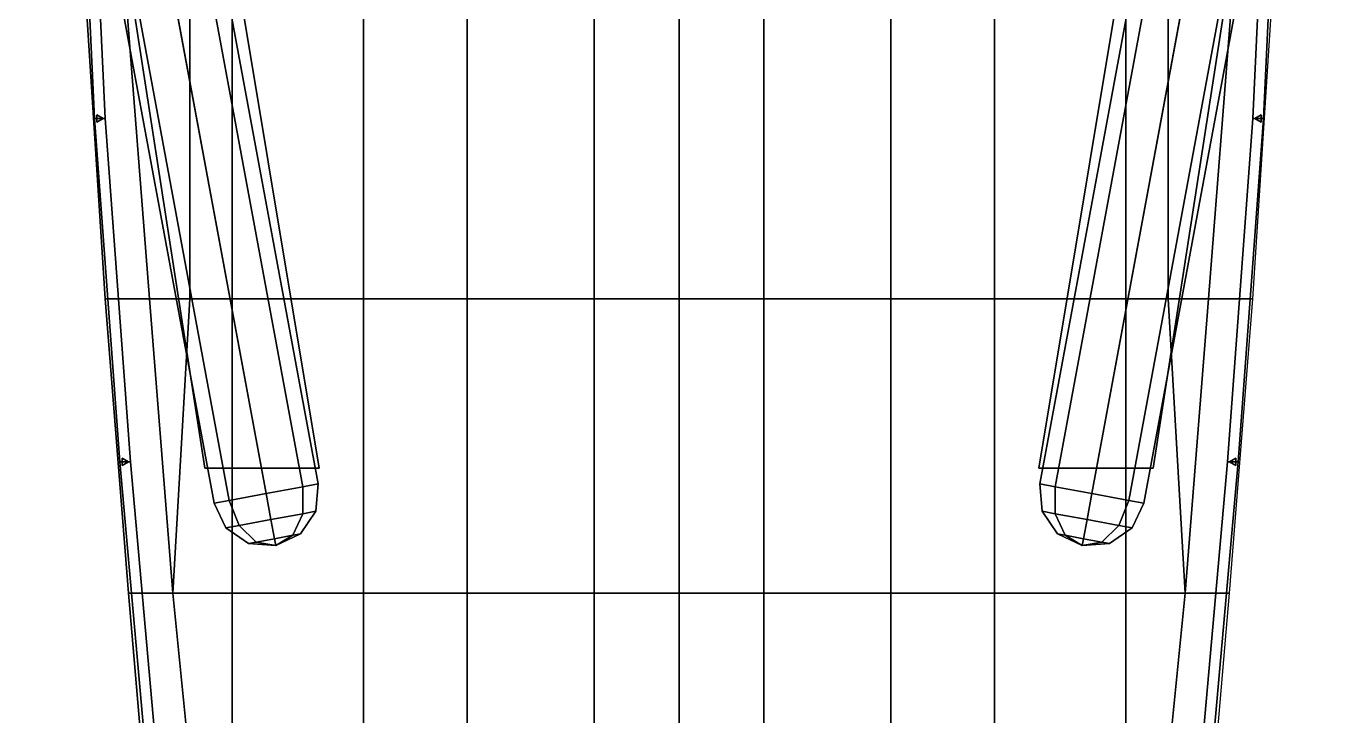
# Model space of a CAD drawing. Header units: millimetres. Extents: x -3.2 to 17.4, y -17.6 to 52.8.
# Drawn here: x -3.08 to 3.08, y -10.27 to -7.01 of the extents above; entities that cross this region are included whole.
import ezdxf

# ---------------------------------------------------------------- set-up
doc = ezdxf.new("R2010")
doc.units = ezdxf.units.MM
doc.layers.add('hull2', color=7, linetype='Continuous')

msp = doc.modelspace()

# ---------------------------------------------------------------- linework, layer by layer
for points in [[(0, -10.87, -0.6973), (0, 8.53, -1.19), (0, 8.53, -1.24), (0, -10.87, -1.47)], [(0, -10.87, -1.47), (0, 8.53, -1.24), (0, 8.53, -1.19), (0, -10.87, -0.6973)], [(-2.1238, -9.2522, 3.4968), (-1.95, -9.22, 3.57), (-2.8794, -4.2054, 3.57), (-3.0405, -4.3064, 3.4968)], [(-1.95, -9.22, 3.57), (-1.7762, -9.1878, 3.4968), (-2.6928, -4.242, 3.4968), (-2.8794, -4.2054, 3.57)], [(-1.7762, -9.1878, 3.4968), (-1.7042, -9.1744, 3.32), (-2.5917, -4.386, 3.32), (-2.6928, -4.242, 3.4968)], [(1.7042, -9.1744, 3.32), (1.7762, -9.1878, 3.4968), (2.6928, -4.242, 3.4968), (2.5917, -4.386, 3.32)], [(1.7762, -9.1878, 3.4968), (1.95, -9.22, 3.57), (2.8794, -4.2054, 3.57), (2.6928, -4.242, 3.4968)], [(1.95, -9.22, 3.57), (2.1238, -9.2522, 3.4968), (3.0405, -4.3064, 3.4968), (2.8794, -4.2054, 3.57)], [(-2.1958, -9.2656, 3.32), (-2.1238, -9.2522, 3.4968), (-3.0405, -4.3064, 3.4968), (-3.0833, -4.4771, 3.32)], [(2.1238, -9.2522, 3.4968), (2.1958, -9.2656, 3.32), (3.0833, -4.4771, 3.32), (3.0405, -4.3064, 3.4968)], [(-1.7042, -9.1744, 3.32), (-1.7762, -9.1878, 3.1432), (-2.6345, -4.5567, 3.1432), (-2.5917, -4.386, 3.32)], [(1.7762, -9.1878, 3.1432), (1.7042, -9.1744, 3.32), (2.5917, -4.386, 3.32), (2.6345, -4.5567, 3.1432)], [(-2.1238, -9.2522, 3.1432), (-2.1958, -9.2656, 3.32), (-3.0833, -4.4771, 3.32), (-2.9821, -4.6211, 3.1432)], [(2.1958, -9.2656, 3.32), (2.1238, -9.2522, 3.1432), (2.9821, -4.6211, 3.1432), (3.0833, -4.4771, 3.32)], [(-1.7762, -9.1878, 3.1432), (-1.95, -9.22, 3.07), (-2.7956, -4.6577, 3.07), (-2.6345, -4.5567, 3.1432)], [(1.95, -9.22, 3.07), (1.7762, -9.1878, 3.1432), (2.6345, -4.5567, 3.1432), (2.7956, -4.6577, 3.07)], [(-1.95, -9.22, 3.07), (-2.1238, -9.2522, 3.1432), (-2.9821, -4.6211, 3.1432), (-2.7956, -4.6577, 3.07)], [(2.1238, -9.2522, 3.1432), (1.95, -9.22, 3.07), (2.7956, -4.6577, 3.07), (2.9821, -4.6211, 3.1432)], [(-2.91, -4.77, 3.07), (-2.91, -4.77, 2.14), (-2.24, -9.1, 2.09), (-2.24, -9.1, 3.07)], [(-1.7, -9.1, 3.07), (-2.42, -4.77, 3.07), (-2.91, -4.77, 3.07), (-2.24, -9.1, 3.07)], [(-1.7, -9.1, 2.09), (-2.42, -4.77, 2.14), (-2.42, -4.77, 3.07), (-1.7, -9.1, 3.07)], [(2.24, -9.1, 3.07), (2.91, -4.77, 3.07), (2.42, -4.77, 3.07), (1.7, -9.1, 3.07)], [(2.42, -4.77, 3.07), (2.42, -4.77, 2.14), (1.7, -9.1, 2.09), (1.7, -9.1, 3.07)], [(2.24, -9.1, 2.09), (2.91, -4.77, 2.14), (2.91, -4.77, 3.07), (2.24, -9.1, 3.07)], [(2.76, -7.45, 2.94), (2.81, -6.37, 2.95), (2.76, -6.37, 2.95), (2.71, -7.45, 2.94)], [(2.71, -7.45, 2.94), (2.76, -6.37, 2.95), (2.81, -6.37, 2.95), (2.76, -7.45, 2.94)], [(-2.8, -6.91, 2.12), (-2.61, -6.91, 0.11), (-2.5, -8.3, 0.07), (-2.71, -8.3, 2.11)], [(-2.71, -8.3, 2.11), (2.71, -8.3, 2.11), (2.8, -6.91, 2.12), (-2.8, -6.91, 2.12)], [(-2.61, -6.91, 0.11), (-2.31, -6.91, -0.03), (-2.31, -8.3, -0.03), (-2.5, -8.3, 0.07)], [(-2.31, -6.91, -0.03), (-2.11, -6.91, -0.16), (-2.11, -8.3, -0.16), (-2.31, -8.3, -0.03)], [(-2.11, -6.91, -0.16), (-1.49, -6.91, -0.55), (-1.49, -8.3, -0.49), (-2.11, -8.3, -0.16)], [(-1.49, -6.91, -0.55), (-1, -6.91, -0.73), (-1, -8.3, -0.67), (-1.49, -8.3, -0.49)], [(-1, -6.91, -0.73), (-0.4, -6.91, -0.88), (-0.4, -8.3, -0.83), (-1, -8.3, -0.67)], [(0, -8.3, -0.88), (-0.4, -8.3, -0.83), (-0.4, -6.91, -0.88), (0, -6.91, -0.96)], [(2.59, -9.07, 2.92), (2.71, -7.45, 2.94), (2.76, -7.45, 2.94), (2.64, -9.07, 2.92)], [(2.64, -9.07, 2.92), (2.76, -7.45, 2.94), (2.71, -7.45, 2.94), (2.59, -9.07, 2.92)], [(2.75, -7.4327, 2.11), (2.72, -7.45, 2.11), (2.72, -7.45, 2.94), (2.75, -7.4327, 2.94)], [(2.72, -7.45, 2.11), (2.75, -7.4673, 2.11), (2.75, -7.4673, 2.94), (2.72, -7.45, 2.94)], [(2.75, -7.4673, 2.11), (2.75, -7.4327, 2.11), (2.75, -7.4327, 2.94), (2.75, -7.4673, 2.94)], [(-2.71, -8.3, 2.11), (-2.5, -8.3, 0.07), (-2.39, -9.69, 0.02), (-2.6, -9.69, 2.08)], [(-2.6, -9.69, 2.08), (2.6, -9.69, 2.08), (2.71, -8.3, 2.11), (-2.71, -8.3, 2.11)], [(-2.5, -8.3, 0.07), (-2.31, -8.3, -0.03), (-2.39, -9.69, 0.02)], [(-2.31, -8.3, -0.03), (-2.11, -8.3, -0.16), (-2.11, -9.69, -0.16), (-2.39, -9.69, 0.02)], [(-2.11, -8.3, -0.16), (-1.49, -8.3, -0.49), (-1.49, -9.69, -0.43), (-2.11, -9.69, -0.16)], [(-1.49, -8.3, -0.49), (-1, -8.3, -0.67), (-1, -9.69, -0.61), (-1.49, -9.69, -0.43)], [(-1, -8.3, -0.67), (-0.4, -8.3, -0.83), (-0.4, -9.69, -0.74), (-1, -9.69, -0.61)], [(0, -9.69, -0.79), (-0.4, -9.69, -0.74), (-0.4, -8.3, -0.83), (0, -8.3, -0.88)], [(2.63, -9.0527, 2.09), (2.6, -9.07, 2.09), (2.6, -9.07, 2.92), (2.63, -9.0527, 2.92)], [(2.63, -9.0873, 2.09), (2.63, -9.0527, 2.09), (2.63, -9.0527, 2.92), (2.63, -9.0873, 2.92)], [(-2.24, -9.1, 3.07), (-2.24, -9.1, 2.09), (-1.7, -9.1, 2.09), (-1.7, -9.1, 3.07)], [(1.7, -9.1, 3.07), (1.7, -9.1, 2.09), (2.24, -9.1, 2.09), (2.24, -9.1, 3.07)], [(2.49, -10.77, 2.91), (2.64, -9.07, 2.92), (2.59, -9.07, 2.92), (2.44, -10.77, 2.91)], [(2.44, -10.77, 2.91), (2.59, -9.07, 2.92), (2.64, -9.07, 2.92), (2.49, -10.77, 2.91)], [(2.6, -9.07, 2.09), (2.63, -9.0873, 2.09), (2.63, -9.0873, 2.92), (2.6, -9.07, 2.92)], [(-1.7767, -9.315, 3.4731), (-1.7762, -9.1878, 3.4968), (-1.95, -9.22, 3.57), (-1.9272, -9.3429, 3.5365)], [(-1.9272, -9.3429, 3.1035), (-1.95, -9.22, 3.07), (-1.7762, -9.1878, 3.1432), (-1.7767, -9.315, 3.1669)], [(-1.7143, -9.3035, 3.32), (-1.7042, -9.1744, 3.32), (-1.7762, -9.1878, 3.4968), (-1.7767, -9.315, 3.4731)], [(-1.7767, -9.315, 3.1669), (-1.7762, -9.1878, 3.1432), (-1.7042, -9.1744, 3.32), (-1.7143, -9.3035, 3.32)], [(1.7143, -9.3035, 3.32), (1.7042, -9.1744, 3.32), (1.7762, -9.1878, 3.1432), (1.7767, -9.315, 3.1669)], [(1.7767, -9.315, 3.4731), (1.7762, -9.1878, 3.4968), (1.7042, -9.1744, 3.32), (1.7143, -9.3035, 3.32)], [(1.7767, -9.315, 3.1669), (1.7762, -9.1878, 3.1432), (1.95, -9.22, 3.07), (1.9272, -9.3429, 3.1035)], [(1.9272, -9.3429, 3.5365), (1.95, -9.22, 3.57), (1.7762, -9.1878, 3.4968), (1.7767, -9.315, 3.4731)], [(-1.9272, -9.3429, 3.5365), (-1.95, -9.22, 3.57), (-2.1238, -9.2522, 3.4968), (-2.0778, -9.3708, 3.4731)], [(-2.0778, -9.3708, 3.1669), (-2.1238, -9.2522, 3.1432), (-1.95, -9.22, 3.07), (-1.9272, -9.3429, 3.1035)], [(1.9272, -9.3429, 3.1035), (1.95, -9.22, 3.07), (2.1238, -9.2522, 3.1432), (2.0778, -9.3708, 3.1669)], [(2.0778, -9.3708, 3.4731), (2.1238, -9.2522, 3.4968), (1.95, -9.22, 3.57), (1.9272, -9.3429, 3.5365)], [(-2.0778, -9.3708, 3.4731), (-2.1238, -9.2522, 3.4968), (-2.1958, -9.2656, 3.32), (-2.1401, -9.3824, 3.32)], [(-2.1401, -9.3824, 3.32), (-2.1958, -9.2656, 3.32), (-2.1238, -9.2522, 3.1432), (-2.0778, -9.3708, 3.1669)], [(-1.7876, -9.4101, 3.32), (-1.7143, -9.3035, 3.32), (-1.7767, -9.315, 3.4731), (-1.8236, -9.4168, 3.4084)], [(-1.8236, -9.4168, 3.2316), (-1.7767, -9.315, 3.1669), (-1.7143, -9.3035, 3.32), (-1.7876, -9.4101, 3.32)], [(1.7876, -9.4101, 3.32), (1.7143, -9.3035, 3.32), (1.7767, -9.315, 3.1669), (1.8236, -9.4168, 3.2316)], [(1.8236, -9.4168, 3.4084), (1.7767, -9.315, 3.4731), (1.7143, -9.3035, 3.32), (1.7876, -9.4101, 3.32)], [(2.0778, -9.3708, 3.1669), (2.1238, -9.2522, 3.1432), (2.1958, -9.2656, 3.32), (2.1401, -9.3824, 3.32)], [(2.1401, -9.3824, 3.32), (2.1958, -9.2656, 3.32), (2.1238, -9.2522, 3.4968), (2.0778, -9.3708, 3.4731)], [(-1.9975, -9.449, 3.4084), (-2.0778, -9.3708, 3.4731), (-2.1401, -9.3824, 3.32), (-2.0335, -9.4557, 3.32)], [(-2.0335, -9.4557, 3.32), (-2.1401, -9.3824, 3.32), (-2.0778, -9.3708, 3.1669), (-1.9975, -9.449, 3.2316)], [(-1.9105, -9.4329, 3.445), (-1.9272, -9.3429, 3.5365), (-2.0778, -9.3708, 3.4731), (-1.9975, -9.449, 3.4084)], [(-1.9975, -9.449, 3.2316), (-2.0778, -9.3708, 3.1669), (-1.9272, -9.3429, 3.1035), (-1.9105, -9.4329, 3.195)], [(-1.8236, -9.4168, 3.4084), (-1.7767, -9.315, 3.4731), (-1.9272, -9.3429, 3.5365), (-1.9105, -9.4329, 3.445)], [(-1.9105, -9.4329, 3.195), (-1.9272, -9.3429, 3.1035), (-1.7767, -9.315, 3.1669), (-1.8236, -9.4168, 3.2316)], [(1.8236, -9.4168, 3.2316), (1.7767, -9.315, 3.1669), (1.9272, -9.3429, 3.1035), (1.9105, -9.4329, 3.195)], [(1.9105, -9.4329, 3.445), (1.9272, -9.3429, 3.5365), (1.7767, -9.315, 3.4731), (1.8236, -9.4168, 3.4084)], [(1.9105, -9.4329, 3.195), (1.9272, -9.3429, 3.1035), (2.0778, -9.3708, 3.1669), (1.9975, -9.449, 3.2316)], [(1.9975, -9.449, 3.4084), (2.0778, -9.3708, 3.4731), (1.9272, -9.3429, 3.5365), (1.9105, -9.4329, 3.445)], [(1.9975, -9.449, 3.2316), (2.0778, -9.3708, 3.1669), (2.1401, -9.3824, 3.32), (2.0335, -9.4557, 3.32)], [(2.0335, -9.4557, 3.32), (2.1401, -9.3824, 3.32), (2.0778, -9.3708, 3.4731), (1.9975, -9.449, 3.4084)], [(-1.9044, -9.4658, 3.32), (-1.9105, -9.4329, 3.445), (-1.9975, -9.449, 3.4084), (-1.9044, -9.4658, 3.32)], [(-1.9044, -9.4658, 3.32), (-1.9975, -9.449, 3.2316), (-1.9105, -9.4329, 3.195), (-1.9044, -9.4658, 3.32)], [(-1.9044, -9.4658, 3.32), (-1.8236, -9.4168, 3.4084), (-1.9105, -9.4329, 3.445), (-1.9044, -9.4658, 3.32)], [(-1.9044, -9.4658, 3.32), (-1.9105, -9.4329, 3.195), (-1.8236, -9.4168, 3.2316), (-1.9044, -9.4658, 3.32)], [(-1.9044, -9.4658, 3.32), (-1.7876, -9.4101, 3.32), (-1.8236, -9.4168, 3.4084), (-1.9044, -9.4658, 3.32)], [(-1.9044, -9.4658, 3.32), (-1.8236, -9.4168, 3.2316), (-1.7876, -9.4101, 3.32), (-1.9044, -9.4658, 3.32)], [(1.9044, -9.4658, 3.32), (1.7876, -9.4101, 3.32), (1.8236, -9.4168, 3.2316), (1.9044, -9.4658, 3.32)], [(1.9044, -9.4658, 3.32), (1.8236, -9.4168, 3.4084), (1.7876, -9.4101, 3.32), (1.9044, -9.4658, 3.32)], [(1.9044, -9.4658, 3.32), (1.8236, -9.4168, 3.2316), (1.9105, -9.4329, 3.195), (1.9044, -9.4658, 3.32)], [(1.9044, -9.4658, 3.32), (1.9105, -9.4329, 3.445), (1.8236, -9.4168, 3.4084), (1.9044, -9.4658, 3.32)], [(1.9044, -9.4658, 3.32), (1.9105, -9.4329, 3.195), (1.9975, -9.449, 3.2316), (1.9044, -9.4658, 3.32)], [(1.9044, -9.4658, 3.32), (1.9975, -9.449, 3.4084), (1.9105, -9.4329, 3.445), (1.9044, -9.4658, 3.32)], [(-1.9044, -9.4658, 3.32), (-1.9975, -9.449, 3.4084), (-2.0335, -9.4557, 3.32), (-1.9044, -9.4658, 3.32)], [(-1.9044, -9.4658, 3.32), (-2.0335, -9.4557, 3.32), (-1.9975, -9.449, 3.2316), (-1.9044, -9.4658, 3.32)], [(1.9044, -9.4658, 3.32), (1.9975, -9.449, 3.2316), (2.0335, -9.4557, 3.32), (1.9044, -9.4658, 3.32)], [(1.9044, -9.4658, 3.32), (2.0335, -9.4557, 3.32), (1.9975, -9.449, 3.4084), (1.9044, -9.4658, 3.32)], [(-2.6, -9.69, 2.08), (-2.39, -9.69, 0.02), (-2.25, -11.09, -0.06), (-2.48, -11.09, 2.08)], [(-2.48, -11.09, 2.08), (2.48, -11.09, 2.08), (2.6, -9.69, 2.08), (-2.6, -9.69, 2.08)], [(-2.39, -9.69, 0.02), (-2.11, -9.69, -0.16), (-2.11, -11.09, -0.16), (-2.25, -11.09, -0.06)], [(-2.11, -9.69, -0.16), (-1.49, -9.69, -0.43), (-1.49, -11.09, -0.37), (-2.11, -11.09, -0.16)], [(-1.49, -9.69, -0.43), (-1, -9.69, -0.61), (-1, -11.09, -0.5), (-1.49, -11.09, -0.37)], [(-1, -9.69, -0.61), (-0.4, -9.69, -0.74), (-0.4, -11.09, -0.65), (-1, -11.09, -0.5)], [(0, -11.09, -0.68), (-0.4, -11.09, -0.65), (-0.4, -9.69, -0.74), (0, -9.69, -0.79)]]:
    msp.add_3dface(points)
at = {"layer": 'hull2'}
for points in [[(-2.76, -7.45, 2.94), (-2.81, -6.37, 2.95), (-2.76, -6.37, 2.95), (-2.71, -7.45, 2.94)], [(-2.71, -7.45, 2.94), (-2.76, -6.37, 2.95), (-2.81, -6.37, 2.95), (-2.76, -7.45, 2.94)], [(0, -8.3, -0.88), (0.4, -8.3, -0.83), (0.4, -6.91, -0.88), (0, -6.91, -0.96)], [(1, -6.91, -0.73), (0.4, -6.91, -0.88), (0.4, -8.3, -0.83), (1, -8.3, -0.67)], [(1.49, -6.91, -0.55), (1, -6.91, -0.73), (1, -8.3, -0.67), (1.49, -8.3, -0.49)], [(2.11, -6.91, -0.16), (1.49, -6.91, -0.55), (1.49, -8.3, -0.49), (2.11, -8.3, -0.16)], [(2.31, -6.91, -0.03), (2.11, -6.91, -0.16), (2.11, -8.3, -0.16), (2.31, -8.3, -0.03)], [(2.61, -6.91, 0.11), (2.31, -6.91, -0.03), (2.31, -8.3, -0.03), (2.5, -8.3, 0.07)], [(2.8, -6.91, 2.12), (2.61, -6.91, 0.11), (2.5, -8.3, 0.07), (2.71, -8.3, 2.11)], [(-2.59, -9.07, 2.92), (-2.71, -7.45, 2.94), (-2.76, -7.45, 2.94), (-2.64, -9.07, 2.92)], [(-2.64, -9.07, 2.92), (-2.76, -7.45, 2.94), (-2.71, -7.45, 2.94), (-2.59, -9.07, 2.92)], [(-2.75, -7.4327, 2.11), (-2.72, -7.45, 2.11), (-2.72, -7.45, 2.94), (-2.75, -7.4327, 2.94)], [(-2.75, -7.4673, 2.11), (-2.75, -7.4327, 2.11), (-2.75, -7.4327, 2.94), (-2.75, -7.4673, 2.94)], [(-2.72, -7.45, 2.11), (-2.75, -7.4673, 2.11), (-2.75, -7.4673, 2.94), (-2.72, -7.45, 2.94)], [(0, -9.69, -0.79), (0.4, -9.69, -0.74), (0.4, -8.3, -0.83), (0, -8.3, -0.88)], [(1, -8.3, -0.67), (0.4, -8.3, -0.83), (0.4, -9.69, -0.74), (1, -9.69, -0.61)], [(1.49, -8.3, -0.49), (1, -8.3, -0.67), (1, -9.69, -0.61), (1.49, -9.69, -0.43)], [(2.11, -8.3, -0.16), (1.49, -8.3, -0.49), (1.49, -9.69, -0.43), (2.11, -9.69, -0.16)], [(2.31, -8.3, -0.03), (2.11, -8.3, -0.16), (2.11, -9.69, -0.16), (2.39, -9.69, 0.02)], [(2.5, -8.3, 0.07), (2.31, -8.3, -0.03), (2.39, -9.69, 0.02)], [(2.71, -8.3, 2.11), (2.5, -8.3, 0.07), (2.39, -9.69, 0.02), (2.6, -9.69, 2.08)], [(-2.63, -9.0527, 2.09), (-2.6, -9.07, 2.09), (-2.6, -9.07, 2.92), (-2.63, -9.0527, 2.92)], [(-2.63, -9.0873, 2.09), (-2.63, -9.0527, 2.09), (-2.63, -9.0527, 2.92), (-2.63, -9.0873, 2.92)], [(-2.49, -10.77, 2.91), (-2.64, -9.07, 2.92), (-2.59, -9.07, 2.92), (-2.44, -10.77, 2.91)], [(-2.44, -10.77, 2.91), (-2.59, -9.07, 2.92), (-2.64, -9.07, 2.92), (-2.49, -10.77, 2.91)], [(-2.6, -9.07, 2.09), (-2.63, -9.0873, 2.09), (-2.63, -9.0873, 2.92), (-2.6, -9.07, 2.92)], [(0, -11.09, -0.68), (0.4, -11.09, -0.65), (0.4, -9.69, -0.74), (0, -9.69, -0.79)], [(1, -9.69, -0.61), (0.4, -9.69, -0.74), (0.4, -11.09, -0.65), (1, -11.09, -0.5)], [(1.49, -9.69, -0.43), (1, -9.69, -0.61), (1, -11.09, -0.5), (1.49, -11.09, -0.37)], [(2.11, -9.69, -0.16), (1.49, -9.69, -0.43), (1.49, -11.09, -0.37), (2.11, -11.09, -0.16)], [(2.39, -9.69, 0.02), (2.11, -9.69, -0.16), (2.11, -11.09, -0.16), (2.25, -11.09, -0.06)], [(2.6, -9.69, 2.08), (2.39, -9.69, 0.02), (2.25, -11.09, -0.06), (2.48, -11.09, 2.08)]]:
    msp.add_3dface(points, dxfattribs=at)

doc.saveas('drawing.dxf')
